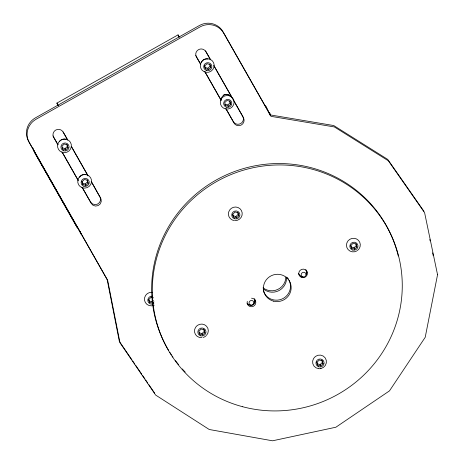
<?xml version="1.0" encoding="UTF-8"?>
<svg xmlns="http://www.w3.org/2000/svg" width="464" height="464" viewBox="0 0 464 464"><rect width="100%" height="100%" fill="white"/><g stroke="black" fill="none" stroke-linecap="round" stroke-linejoin="round"><path stroke-width="0.7" d="M62.739 149.147L61.99 146.183L64.241 144.02L67.234 144.82L67.976 147.784L65.731 149.947L62.739 149.147L62.095 147.761L65.088 148.561L67.338 146.398L66.891 144.617M82.917 184.591L82.174 181.627L84.425 179.464L87.418 180.258L88.16 183.222L85.91 185.391L82.917 184.591L82.279 183.205L85.272 183.999L87.522 181.836L87.075 180.061M205.523 68.846L204.781 65.882L207.031 63.719L210.024 64.513L210.766 67.477L208.516 69.646L205.523 68.846L204.885 67.46L207.878 68.254L210.122 66.091L209.676 64.316M225.487 105.566L224.738 102.602L226.989 100.439L229.982 101.239L230.724 104.203L228.479 106.366L225.487 105.566L224.843 104.18L227.836 104.98L230.086 102.811L229.639 101.036M232.638 214.536L232.934 215.719L235.927 216.52L238.177 214.351L237.73 212.576M236.57 217.906L238.821 215.743L238.073 212.779L235.08 211.978L232.835 214.142L233.578 217.106L236.57 217.906L235.927 216.52M148.695 299.773L148.99 300.956L151.983 301.757L153.335 300.457M149.205 301.42L149.634 302.342L152.627 303.143L153.978 301.844M199.021 332.775L202.014 333.575L204.264 331.412L203.667 329.04M202.658 334.962L204.902 332.798L204.16 329.834L201.167 329.034L198.917 331.203L199.665 334.161L202.658 334.962L202.014 333.575M351.66 248.368L350.917 245.404L353.162 243.235L356.155 244.035L356.897 246.999L354.653 249.162L351.66 248.368L351.016 246.976L354.009 247.776L356.259 245.613L355.813 243.832M317.776 365.156L317.028 362.193L319.278 360.029L322.271 360.83L323.014 363.793L320.769 365.957L317.776 365.156L317.132 363.77L320.125 364.571L322.376 362.401L321.778 360.035M58.052 105.63L56.886 103.107L178.054 34.875L179.127 36.766M318.896 368.747L320.955 368.636M153.532 297.853L151.136 297.215L148.892 299.379L149.634 302.342M423.963 211.311L387.73 159.407L333.755 125.553L270.321 114.927L223.022 31.732A17.435 17.006 -24.8 0 0 199.427 25.497L35.403 117.868A17.435 17.006 -24.8 0 0 28.617 141.207L107.085 279.235L119.347 341.376L131.909 359.797M132.721 360.986L134.746 363.956M135.558 365.145L141.636 374.059M142.442 375.248L144.878 378.815M145.684 380.004L147.714 382.974M148.927 384.755L154.599 393.078M205.529 50.831L210.54 59.647M214.119 65.946L231.669 96.814M234.175 101.222L242.771 116.336A5.406 5.272 -24.8 0 1 240.665 123.575A5.406 5.272 -24.8 0 1 233.351 121.643L226.188 109.046M210.47 59.786L205.819 51.603A5.406 5.272 -24.8 0 0 198.499 49.665A5.406 5.272 -24.8 0 0 196.4 56.904L200.697 64.461M213.695 65.459L243.414 117.74A5.406 5.272 -24.8 0 1 241.315 124.978A5.406 5.272 -24.8 0 1 234.001 123.041L225.765 108.553M195.75 55.5L200.767 64.322M205.065 71.879L221.177 100.224M204.636 71.392L221.108 100.369M56.886 103.107L58.319 105.63M52.989 135.9L58 144.716M62.298 152.273L78.056 179.991M82.348 187.549L90.59 202.037A5.406 5.272 -24.8 0 0 100.427 197.699L91.623 182.01M57.93 144.861L53.638 137.298A5.406 5.272 -24.8 0 1 55.738 130.065A5.406 5.272 -24.8 0 1 63.052 131.996L67.686 140.151M61.874 151.786L78.346 180.763M81.925 187.062L91.234 203.441A5.406 5.272 -24.8 0 0 101.077 199.102L91.199 181.534M63.116 131.851L67.396 139.374M71.671 146.897L87.348 174.487M71.247 146.421L87.992 175.891M356.259 245.613L356.897 246.999M354.009 247.776L354.653 249.162M269.538 112.52L270.692 115.026M270.199 115.333L266.15 106.563A19.175 4.199 -29.6 0 0 265.124 105.896M230.086 102.811L230.724 104.203M210.122 66.091L210.766 67.477M227.836 104.98L228.479 106.366M207.878 68.254L208.516 69.646M178.054 34.875L179.22 37.398M322.376 362.401L323.014 363.793M320.125 364.571L320.769 365.957M238.177 214.351L238.821 215.743M233.148 216.183L233.578 217.106M204.264 331.412L204.902 332.798M199.236 333.239L199.665 334.161M151.983 301.757L152.627 303.143M87.522 181.836L88.16 183.222M85.272 183.999L85.91 185.391M67.338 146.398L67.976 147.784M65.088 148.561L65.731 149.947M79.843 231.188L81.287 234.314L77.036 226.478M350.569 245.201L350.871 246.384M316.686 361.99L316.987 363.179M204.438 65.679L204.734 66.862M81.832 181.424L82.128 182.607M429.844 239.488L430.134 240.897M432.634 252.874L433.225 255.693M154.234 305.202A6.954 6.786 -24.8 0 1 144.519 300.22A6.954 6.786 -24.8 0 1 152.209 292.279M153.851 303.647A4.089 3.99 -24.8 0 1 147.888 301.014A4.089 3.99 -24.8 0 1 152.383 296.194M221.195 99.65A5.406 5.272 -24.8 0 1 231.287 96.993M201.231 62.791A5.406 5.272 -24.8 0 1 207.889 59.044M230.086 108.425A6.954 6.786 -24.8 0 1 220.307 101.929A6.954 6.786 -24.8 0 1 230.939 96.466A6.954 6.786 -24.8 0 1 230.567 108.176M208.574 72.222A6.954 6.786 -24.8 0 1 200.651 63.626A6.954 6.786 -24.8 0 1 212.239 60.738A6.954 6.786 -24.8 0 1 209.096 72.088M223.416 95.079A5.214 5.087 -24.8 0 1 229.668 95.886M32.932 148.057A19.175 18.705 -24.8 0 0 34.754 152.586L77.192 227.499L35.403 153.99A19.175 18.705 -24.8 0 1 33.762 150.133M79.57 177.19A5.406 5.272 -24.8 0 1 85.666 174.719M59.392 141.706A5.406 5.272 -24.8 0 1 65.488 139.229M286.479 277.107A13.949 13.607 -24.8 0 1 278.719 290.719A13.949 13.607 -24.8 0 1 263.163 288.707M285.876 277.13A13.949 13.607 -24.8 0 1 277.745 289.472A13.949 13.607 -24.8 0 1 263.059 287.767M306.089 270.065A4.17 4.072 -24.8 0 1 306.42 271.075M305.822 269.874A4.17 4.072 -24.8 0 1 306.066 274.839M302.313 276.654A4.17 4.072 -24.8 0 1 298.567 273.383M318.658 368.648A6.954 6.786 -24.8 0 1 313.571 358.469A6.954 6.786 -24.8 0 1 325.177 357.86A6.954 6.786 -24.8 0 1 320.821 368.532M289.124 280.314A13.949 13.607 -24.8 0 1 281.718 299.152A13.949 13.607 -24.8 0 1 263.355 290.76M287.123 277.379A13.949 13.607 -24.8 0 1 288.422 279.084M168.71 350.552A125.518 122.45 -24.8 0 1 230.231 173.211A125.518 122.45 -24.8 0 1 398.269 255.977M185.188 372.053A125.518 122.45 -24.8 0 1 182.282 368.926M178.565 364.582A125.518 122.45 -24.8 0 1 175.473 360.621M172.962 357.135A125.518 122.45 -24.8 0 1 172.156 355.952M171.361 354.769A125.518 122.45 -24.8 0 1 169.824 352.367M306.669 270.883A4.356 4.251 -24.8 0 1 306.629 273.093M300.22 275.691A4.356 4.251 -24.8 0 1 299.332 275.013M251.546 298.201A4.356 4.251 -24.8 0 1 255.78 302.841A4.356 4.251 -24.8 0 1 250.635 306.681A4.356 4.251 -24.8 0 1 247.295 301.374M254.614 298.932A4.356 4.251 -24.8 0 1 252.921 304.767A4.356 4.251 -24.8 0 1 247.022 303.212M234.459 220.597A6.954 6.786 -24.8 0 1 229.639 210.012A6.954 6.786 -24.8 0 1 241.477 210.615A6.954 6.786 -24.8 0 1 235.178 220.632M254.266 298.955A4.17 4.072 -24.8 0 1 253.93 303.033M250.171 304.848A4.17 4.072 -24.8 0 1 247.341 303.473M356.741 250.978A6.954 6.786 -24.8 0 1 346.463 245.323A6.954 6.786 -24.8 0 1 356.538 238.954A6.954 6.786 -24.8 0 1 357.355 250.589M201.997 337.653A6.954 6.786 -24.8 0 1 194.596 329.701A6.954 6.786 -24.8 0 1 204.537 324.748A6.954 6.786 -24.8 0 1 206.457 335.431M205.935 335.936A6.954 6.786 -24.8 0 1 203.238 337.409M437.546 274.705L425.215 337.287L389.493 390.862L335.866 427.228L272.548 440.8L209.241 429.502L155.655 395.073L119.996 342.78L107.735 280.639L29.267 142.605A17.435 17.006 -24.8 0 1 36.047 119.265L200.077 26.895A17.435 17.006 -24.8 0 1 223.671 33.13L270.964 116.331L334.405 126.95L388.374 160.811L424.606 212.715L437.546 274.705M62.211 152.343A6.954 6.786 -24.8 0 0 71.265 144.437A6.954 6.786 -24.8 0 0 59.926 140.801A6.954 6.786 -24.8 0 0 62.211 152.343M63.661 150.794A4.089 3.99 -24.8 0 0 68.979 146.148A4.089 3.99 -24.8 0 0 62.315 144.008A4.089 3.99 -24.8 0 0 63.661 150.794M226.403 107.213A4.089 3.99 -24.8 0 0 231.727 102.567A4.089 3.99 -24.8 0 0 225.063 100.427A4.089 3.99 -24.8 0 0 226.403 107.213M82.389 187.787A6.954 6.786 -24.8 0 0 91.449 179.881A6.954 6.786 -24.8 0 0 80.11 176.245A6.954 6.786 -24.8 0 0 82.389 187.787M83.839 186.238A4.089 3.99 -24.8 0 0 89.163 181.592A4.089 3.99 -24.8 0 0 82.499 179.452A4.089 3.99 -24.8 0 0 83.839 186.238M206.445 70.493A4.089 3.99 -24.8 0 0 211.77 65.847A4.089 3.99 -24.8 0 0 205.105 63.707A4.089 3.99 -24.8 0 0 206.445 70.493M303.34 277.031A2.436 2.372 -24.8 0 0 305.84 273.667A2.436 2.372 -24.8 0 0 301.664 273.273A2.436 2.372 -24.8 0 0 303.34 277.031M318.698 366.804A4.089 3.99 -24.8 0 0 324.017 362.158A4.089 3.99 -24.8 0 0 317.353 360.018A4.089 3.99 -24.8 0 0 318.698 366.804M301.907 277.518A4.356 4.251 -24.8 0 0 307.319 272.287A4.356 4.251 -24.8 0 0 300.092 270.379A4.356 4.251 -24.8 0 0 301.907 277.518M242.759 406.76A125.518 122.45 -24.8 0 0 398.576 256.006A125.518 122.45 -24.8 0 0 190.524 201.034A125.518 122.45 -24.8 0 0 242.759 406.76M273.447 301.136A13.949 13.607 -24.8 0 0 290.76 284.386A13.949 13.607 -24.8 0 0 267.647 278.278A13.949 13.607 -24.8 0 0 273.447 301.136M234.5 218.753A4.089 3.99 -24.8 0 0 239.824 214.107A4.089 3.99 -24.8 0 0 233.16 211.967A4.089 3.99 -24.8 0 0 234.5 218.753M251.198 305.225A2.436 2.372 -24.8 0 0 253.698 301.861A2.436 2.372 -24.8 0 0 249.528 301.472A2.436 2.372 -24.8 0 0 251.198 305.225M352.582 250.009A4.089 3.99 -24.8 0 0 357.901 245.363A4.089 3.99 -24.8 0 0 351.236 243.229A4.089 3.99 -24.8 0 0 352.582 250.009M200.581 335.808A4.089 3.99 -24.8 0 0 205.906 331.163A4.089 3.99 -24.8 0 0 199.242 329.022A4.089 3.99 -24.8 0 0 200.581 335.808"/></g></svg>
